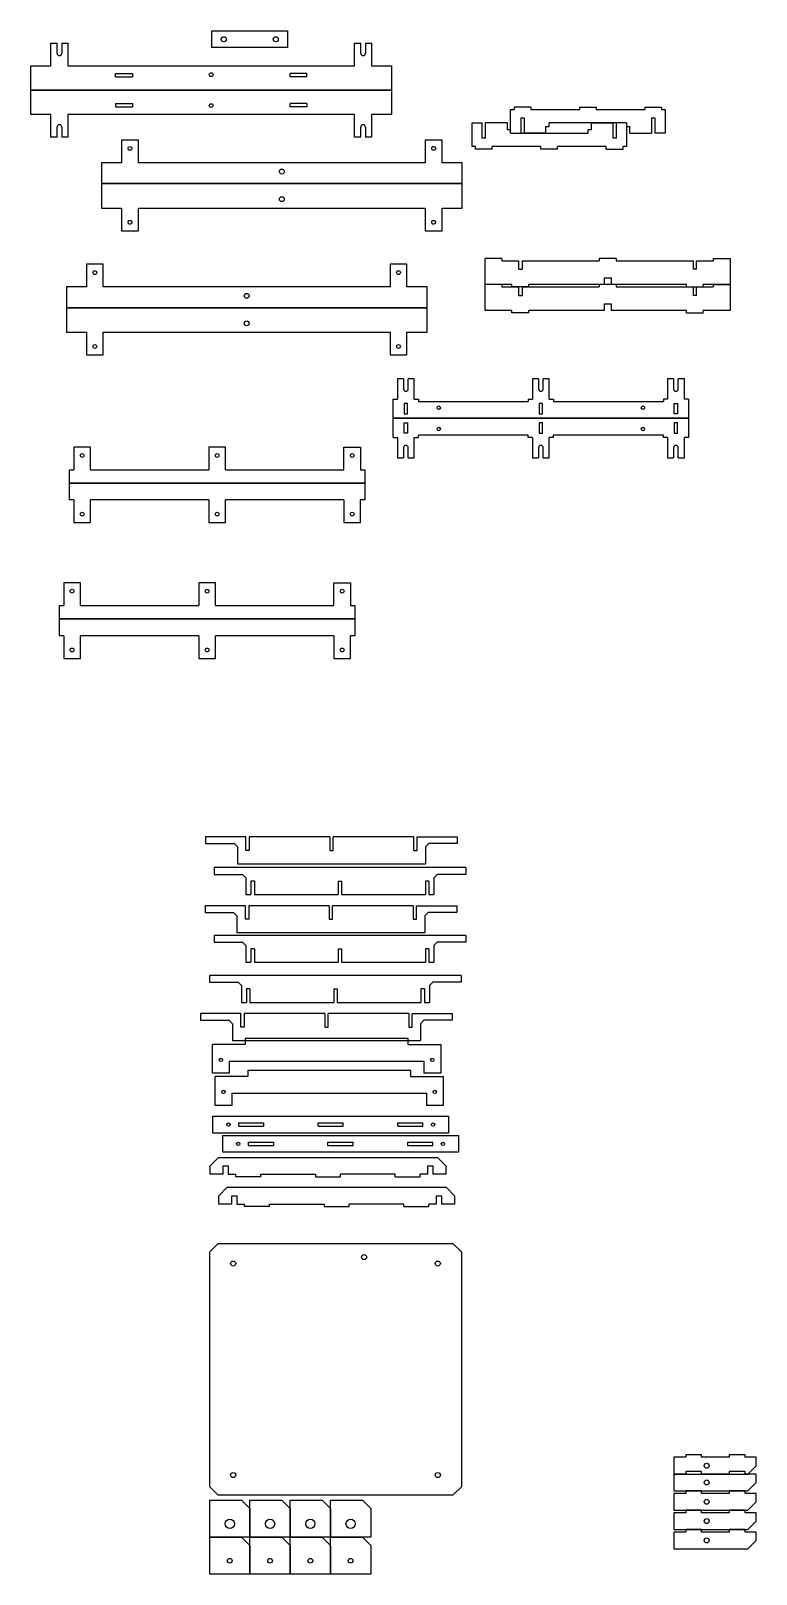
# Model space of a CAD drawing. Header units: millimetres. Extents: x -974 to 1122, y -177 to 977.
# Drawn here: x -355 to 77, y 58 to 977 of the extents above; entities that cross this region are included whole.
import ezdxf

# ---------------------------------------------------------------- set-up
doc = ezdxf.new("R2010")
doc.units = ezdxf.units.MM
for name, color, linetype in [('BED_TOP_PLATE', 7, 'Continuous'), ('BEND_BEAMS_A', 7, 'Continuous'), ('BEND_BEAMS_B', 7, 'Continuous'), ('Default', 7, 'Continuous'), ('LEG_SUPPORT', 7, 'Continuous'), ('LONG_SUPPORT', 7, 'Continuous'), ('SCREW_HOLDER', 7, 'Continuous'), ('SCREW_HOLDER_BOT', 7, 'Continuous'), ('SCREW_PLATE', 7, 'Continuous'), ('SCREW_PLATE_SUPP', 7, 'Continuous'), ('SLIDING_PLATE', 7, 'Continuous'), ('SMALL_SUPPORT', 7, 'Continuous'), ('X_HOLDING_PLATE_', 7, 'Continuous'), ('X_HOLDING_TOP_PL', 7, 'Continuous'), ('X_MIDDLE_PLATE_2', 7, 'Continuous'), ('X_RACK_SUPPORT_P', 7, 'Continuous'), ('Z_HOLDING_PLATE', 7, 'Continuous'), ('Z_HOLDING_TOP_PL', 7, 'Continuous'), ('Z_MIDLDE_PLATE', 7, 'Continuous')]:
    doc.layers.add(name, color=color, linetype=linetype)

# ---------------------------------------------------------------- blocks, each defined once
blk = doc.blocks.new('SE1')
at = {"layer": 'LEG_SUPPORT', "color": 7, "linetype": 'Continuous'}
for p, q in [((28.09, 82.87), (28.09, 72.87)), ((35.09, 82.87), (28.09, 82.87)), ((35.09, 84.37), (35.09, 82.87)), ((44.59, 84.37), (35.09, 84.37)), ((44.59, 82.87), (44.59, 84.37)), ((61.09, 82.87), (44.59, 82.87)), ((70.59, 84.37), (61.09, 84.37)), ((61.09, 84.37), (61.09, 82.87)), ((70.59, 82.87), (70.59, 84.37)), ((77.09, 82.87), (70.59, 82.87)), ((77.09, 77.87), (77.09, 82.87)), ((72.09, 72.87), (77.09, 77.87)), ((28.09, 72.87), (72.09, 72.87))]:
    blk.add_line(p, q, dxfattribs=at)
blk.add_circle((47.59, 77.87), 1.5, dxfattribs=at)
blk = doc.blocks.new('SE24')
at = {"layer": 'BED_TOP_PLATE', "color": 7, "linetype": 'Continuous'}
for p, q in [((-243.64, 254.77), (-248.64, 249.77)), ((-248.64, 109.77), (-248.64, 249.77)), ((-243.64, 254.77), (-103.64, 254.77)), ((-98.64, 249.77), (-103.64, 254.77)), ((-98.64, 249.77), (-98.64, 109.77)), ((-248.64, 109.77), (-243.64, 104.77)), ((-103.64, 104.77), (-243.64, 104.77)), ((-103.64, 104.77), (-98.64, 109.77))]:
    blk.add_line(p, q, dxfattribs=at)
for centre in [(-234.64, 242.77), (-156.63, 246.59), (-112.64, 242.77), (-234.64, 116.77), (-112.64, 116.77)]:
    blk.add_circle(centre, 1.5, dxfattribs=at)
blk = doc.blocks.new('SE25')
at = {"layer": 'SCREW_HOLDER', "color": 7, "linetype": 'Continuous'}
for p, q in [((-248.64, 79.77), (-248.64, 101.77)), ((-248.64, 101.77), (-229.64, 101.77)), ((-224.64, 96.77), (-229.64, 101.77)), ((-224.64, 96.77), (-224.64, 79.77)), ((-224.64, 79.77), (-248.64, 79.77))]:
    blk.add_line(p, q, dxfattribs=at)
blk.add_circle((-236.64, 87.77), 2.75, dxfattribs=at)
blk = doc.blocks.new('SE26')
at = {"layer": 'SCREW_PLATE_SUPP', "color": 7, "linetype": 'Continuous'}
for p, q in [((-243.34, 305.98), (-248.34, 300.98)), ((-243.34, 305.98), (-112.9, 305.98)), ((-107.9, 300.98), (-112.9, 305.98)), ((-248.34, 295.98), (-248.34, 300.98)), ((-240.62, 295.98), (-248.34, 295.98)), ((-240.62, 300.98), (-237.62, 300.98)), ((-240.62, 295.98), (-240.62, 300.98)), ((-237.62, 300.98), (-237.62, 295.98)), ((-237.62, 295.98), (-233.12, 295.98)), ((-233.12, 294.48), (-233.12, 295.98)), ((-218.12, 294.48), (-233.12, 294.48)), ((-218.12, 295.98), (-185.62, 295.98)), ((-218.12, 294.48), (-218.12, 295.98)), ((-185.62, 295.98), (-185.62, 294.48)), ((-185.62, 294.48), (-170.62, 294.48)), ((-170.62, 294.48), (-170.62, 295.98)), ((-138.12, 295.98), (-170.62, 295.98)), ((-138.12, 294.48), (-138.12, 295.98)), ((-138.12, 294.48), (-123.12, 294.48)), ((-118.62, 295.98), (-123.12, 295.98)), ((-123.12, 294.48), (-123.12, 295.98)), ((-118.62, 300.98), (-115.62, 300.98)), ((-118.62, 295.98), (-118.62, 300.98)), ((-115.62, 300.98), (-115.62, 295.98)), ((-107.9, 295.98), (-115.62, 295.98)), ((-107.9, 300.98), (-107.9, 295.98))]:
    blk.add_line(p, q, dxfattribs=at)
blk = doc.blocks.new('SE27')
at = {"layer": 'SLIDING_PLATE', "color": 7, "linetype": 'Continuous'}
for p, q in [((-245.45, 336.99), (-245.45, 354.21)), ((-225.93, 354.21), (-245.45, 354.21)), ((-225.93, 357.99), (-128.96, 357.99)), ((-225.93, 357.99), (-225.93, 354.21)), ((-128.96, 357.99), (-128.96, 354.21)), ((-128.96, 354.21), (-109.45, 354.21)), ((-109.45, 354.21), (-109.45, 336.99)), ((-235.45, 344.21), (-235.45, 336.99)), ((-235.45, 344.21), (-119.45, 344.21)), ((-119.45, 344.21), (-119.45, 336.99)), ((-235.45, 336.99), (-245.45, 336.99)), ((-109.45, 336.99), (-119.45, 336.99))]:
    blk.add_line(p, q, dxfattribs=at)
for centre in [(-240.45, 344.99), (-114.45, 344.99)]:
    blk.add_circle(centre, 1, dxfattribs=at)
blk = doc.blocks.new('SE28')
at = {"layer": 'SCREW_PLATE', "color": 7, "linetype": 'Continuous'}
for p, q in [((-246.73, 320.52), (-246.73, 330.52)), ((-246.73, 330.52), (-106.29, 330.52)), ((-231.51, 326.52), (-231.51, 324.52)), ((-231.51, 326.52), (-216.51, 326.52)), ((-231.51, 324.52), (-216.51, 324.52)), ((-216.51, 326.52), (-216.51, 324.52)), ((-184.01, 324.52), (-184.01, 326.52)), ((-184.01, 326.52), (-169.01, 326.52)), ((-184.01, 324.52), (-169.01, 324.52)), ((-169.01, 324.52), (-169.01, 326.52)), ((-136.5, 324.52), (-136.5, 326.52)), ((-136.5, 326.52), (-121.5, 326.52)), ((-136.5, 324.52), (-121.5, 324.52)), ((-121.5, 324.52), (-121.5, 326.52)), ((-106.29, 330.52), (-106.29, 320.52)), ((-106.29, 320.52), (-246.73, 320.52))]:
    blk.add_line(p, q, dxfattribs=at)
for centre in [(-237.51, 325.52), (-115.51, 325.52)]:
    blk.add_circle(centre, 1, dxfattribs=at)
blk = doc.blocks.new('SE29')
at = {"layer": 'SCREW_HOLDER_BOT', "color": 7, "linetype": 'Continuous'}
for p, q in [((-248.64, 57.77), (-248.64, 79.77)), ((-248.64, 79.77), (-229.64, 79.77)), ((-224.64, 74.77), (-229.64, 79.77)), ((-224.64, 74.77), (-224.64, 57.77)), ((-224.64, 57.77), (-248.64, 57.77))]:
    blk.add_line(p, q, dxfattribs=at)
blk.add_circle((-236.64, 65.77), 1.4, dxfattribs=at)
blk = doc.blocks.new('SE30')
at = {"layer": 'BEND_BEAMS_A', "color": 7, "linetype": 'Continuous'}
for p, q in [((-254.03, 391.64), (-254.03, 387.64)), ((-230.03, 391.64), (-254.03, 391.64)), ((-254.03, 387.64), (-237.03, 387.64)), ((-237.03, 387.64), (-235.03, 385.64)), ((-230.03, 383.64), (-230.03, 391.64)), ((-228.03, 391.64), (-228.03, 383.64)), ((-180.03, 391.64), (-228.03, 391.64)), ((-180.03, 391.64), (-180.03, 383.64)), ((-130.03, 391.64), (-178.03, 391.64)), ((-178.03, 383.64), (-178.03, 391.64)), ((-130.03, 391.64), (-130.03, 383.64)), ((-128.03, 391.64), (-104.03, 391.64)), ((-128.03, 383.64), (-128.03, 391.64)), ((-121.03, 387.64), (-123.03, 385.64)), ((-104.03, 387.64), (-121.03, 387.64)), ((-104.03, 391.64), (-104.03, 387.64)), ((-235.03, 385.64), (-235.03, 375.64)), ((-228.03, 383.64), (-230.03, 383.64)), ((-180.03, 383.64), (-178.03, 383.64)), ((-130.03, 383.64), (-128.03, 383.64)), ((-123.03, 385.64), (-123.03, 375.64)), ((-235.03, 375.64), (-123.03, 375.64))]:
    blk.add_line(p, q, dxfattribs=at)
blk = doc.blocks.new('SE31')
at = {"layer": 'BEND_BEAMS_B', "color": 7, "linetype": 'Continuous'}
for p, q in [((-248.69, 414.33), (-248.69, 410.33)), ((-98.69, 414.33), (-248.69, 414.33)), ((-98.69, 414.33), (-98.69, 410.33)), ((-248.69, 410.33), (-231.69, 410.33)), ((-231.69, 410.33), (-229.69, 408.33)), ((-229.69, 408.33), (-229.69, 398.33)), ((-224.69, 406.33), (-226.69, 406.33)), ((-226.69, 406.33), (-226.69, 398.33)), ((-224.69, 406.33), (-224.69, 398.33)), ((-174.69, 406.33), (-172.69, 406.33)), ((-174.69, 406.33), (-174.69, 398.33)), ((-172.69, 406.33), (-172.69, 398.33)), ((-120.69, 406.33), (-122.69, 406.33)), ((-122.69, 406.33), (-122.69, 398.33)), ((-120.69, 406.33), (-120.69, 398.33)), ((-115.69, 410.33), (-117.69, 408.33)), ((-117.69, 408.33), (-117.69, 398.33)), ((-98.69, 410.33), (-115.69, 410.33)), ((-229.69, 398.33), (-226.69, 398.33)), ((-224.69, 398.33), (-174.69, 398.33)), ((-172.69, 398.33), (-122.69, 398.33)), ((-120.69, 398.33), (-117.69, 398.33))]:
    blk.add_line(p, q, dxfattribs=at)
blk = doc.blocks.new('SE45')
at = {"layer": 'SMALL_SUPPORT', "color": 7, "linetype": 'Continuous'}
for p, q in [((-92.24, 908.13), (-92.24, 922.13)), ((-92.24, 922.13), (-86.24, 922.13)), ((-86.24, 913.13), (-86.24, 922.13)), ((-84.24, 913.13), (-84.24, 922.13)), ((-71.24, 922.13), (-84.24, 922.13)), ((-71.24, 922.13), (-71.24, 918.13)), ((-21.24, 922.13), (-8.24, 922.13)), ((-21.24, 922.13), (-21.24, 918.13)), ((-8.24, 913.13), (-8.24, 922.13)), ((-6.24, 913.13), (-6.24, 922.13)), ((-0.24, 922.13), (-6.24, 922.13)), ((-0.24, 922.13), (-0.24, 908.13)), ((-84.24, 913.13), (-86.24, 913.13)), ((-69.24, 918.13), (-71.24, 918.13)), ((-69.24, 916.13), (-69.24, 918.13)), ((-69.24, 916.13), (-23.24, 916.13)), ((-23.24, 918.13), (-23.24, 916.13)), ((-21.24, 918.13), (-23.24, 918.13)), ((-6.24, 913.13), (-8.24, 913.13)), ((-90.24, 908.13), (-92.24, 908.13)), ((-90.24, 906.63), (-90.24, 908.13)), ((-80.24, 906.63), (-90.24, 906.63)), ((-51.24, 908.13), (-80.24, 908.13)), ((-80.24, 906.63), (-80.24, 908.13)), ((-51.24, 906.63), (-51.24, 908.13)), ((-41.24, 906.63), (-51.24, 906.63)), ((-41.24, 906.63), (-41.24, 908.13)), ((-12.24, 908.13), (-41.24, 908.13)), ((-12.24, 906.63), (-12.24, 908.13)), ((-12.24, 906.63), (-2.24, 906.63)), ((-0.24, 908.13), (-2.24, 908.13)), ((-2.24, 906.63), (-2.24, 908.13))]:
    blk.add_line(p, q, dxfattribs=at)
blk = doc.blocks.new('SE46')
at = {"layer": 'LONG_SUPPORT', "color": 7, "linetype": 'Continuous'}
for p, q in [((-84.45, 810.47), (-84.45, 825.97)), ((-74.45, 825.97), (-84.45, 825.97)), ((-74.45, 825.97), (-74.45, 824.47)), ((-74.45, 824.47), (-64.45, 824.47)), ((-64.45, 819.47), (-64.45, 824.47)), ((-64.45, 819.47), (-62.45, 819.47)), ((-62.45, 824.47), (-16.45, 824.47)), ((-62.45, 824.47), (-62.45, 819.47)), ((-6.45, 825.97), (-16.45, 825.97)), ((-16.45, 825.97), (-16.45, 824.47)), ((-6.45, 825.97), (-6.45, 824.47)), ((-6.45, 824.47), (39.55, 824.47)), ((39.55, 824.47), (39.55, 819.47)), ((41.55, 819.47), (39.55, 819.47)), ((41.55, 824.47), (51.55, 824.47)), ((41.55, 819.47), (41.55, 824.47)), ((51.55, 825.97), (51.55, 824.47)), ((51.55, 825.97), (61.55, 825.97)), ((61.55, 825.97), (61.55, 810.47)), ((-68.45, 810.47), (-84.45, 810.47)), ((-68.45, 808.97), (-68.45, 810.47)), ((-58.45, 808.97), (-68.45, 808.97)), ((-58.45, 808.97), (-58.45, 810.47)), ((-13.47, 810.47), (-58.45, 810.47)), ((-13.47, 814.47), (-13.47, 810.47)), ((-13.47, 814.47), (-9.42, 814.47)), ((-9.42, 814.47), (-9.42, 810.47)), ((35.55, 810.47), (-9.42, 810.47)), ((35.55, 808.97), (35.55, 810.47)), ((35.55, 808.97), (45.55, 808.97)), ((61.55, 810.47), (45.55, 810.47)), ((45.55, 808.97), (45.55, 810.47))]:
    blk.add_line(p, q, dxfattribs=at)
blk = doc.blocks.new('SE47')
at = {"layer": 'X_RACK_SUPPORT_P', "color": 7, "linetype": 'Continuous'}
for p, q in [((-247.27, 967), (-247.27, 977)), ((-247.27, 977), (-202.27, 977)), ((-202.27, 977), (-202.27, 967)), ((-202.27, 967), (-247.27, 967))]:
    blk.add_line(p, q, dxfattribs=at)
for centre in [(-240.27, 972), (-209.27, 972)]:
    blk.add_circle(centre, 1.5, dxfattribs=at)
blk = doc.blocks.new('SE48')
at = {"layer": 'X_HOLDING_PLATE_', "color": 7, "linetype": 'Continuous'}
for p, q in [((-355.24, 927.2), (-355.24, 941.7)), ((-355.24, 941.7), (-140.24, 941.7)), ((-140.24, 941.7), (-140.24, 927.2)), ((-304.74, 933.7), (-304.74, 931.7)), ((-304.74, 933.7), (-294.74, 933.7)), ((-304.74, 931.7), (-294.74, 931.7)), ((-294.74, 933.7), (-294.74, 931.7)), ((-190.74, 933.7), (-200.74, 933.7)), ((-200.74, 931.7), (-200.74, 933.7)), ((-190.74, 931.7), (-200.74, 931.7)), ((-190.74, 933.7), (-190.74, 931.7)), ((-343.24, 927.2), (-355.24, 927.2)), ((-343.24, 913.7), (-343.24, 927.2)), ((-339.64, 913.7), (-339.64, 919.7)), ((-336.84, 919.7), (-336.84, 913.7)), ((-162.24, 927.2), (-333.24, 927.2)), ((-333.24, 927.2), (-333.24, 913.7)), ((-162.24, 913.7), (-162.24, 927.2)), ((-158.64, 913.7), (-158.64, 919.7)), ((-155.84, 919.7), (-155.84, 913.7)), ((-152.24, 927.2), (-152.24, 913.7)), ((-140.24, 927.2), (-152.24, 927.2)), ((-339.64, 913.7), (-343.24, 913.7)), ((-333.24, 913.7), (-336.84, 913.7)), ((-158.64, 913.7), (-162.24, 913.7)), ((-152.24, 913.7), (-155.84, 913.7))]:
    blk.add_line(p, q, dxfattribs=at)
blk.add_circle((-247.74, 932.5), 1.12, dxfattribs=at)
for centre in [(-338.24, 919.7), (-157.24, 919.7)]:
    blk.add_arc(centre, 1.4, 0, 180, dxfattribs=at)
blk = doc.blocks.new('SE51')
at = {"layer": 'Z_HOLDING_TOP_PL', "color": 7, "linetype": 'Continuous'}
for p, q in [((-332.17, 697.59), (-332.17, 707.59)), ((-332.17, 707.59), (-156.17, 707.59)), ((-156.17, 707.59), (-156.17, 697.59)), ((-329.67, 697.59), (-332.17, 697.59)), ((-329.67, 697.59), (-329.67, 684.1)), ((-249.17, 697.59), (-319.67, 697.59)), ((-319.67, 684.1), (-319.67, 697.59)), ((-249.17, 697.59), (-249.17, 684.1)), ((-168.67, 697.59), (-239.17, 697.59)), ((-239.17, 684.1), (-239.17, 697.59)), ((-168.67, 697.59), (-168.67, 684.1)), ((-156.17, 697.59), (-158.67, 697.59)), ((-158.67, 684.1), (-158.67, 697.59)), ((-329.67, 684.1), (-319.67, 684.1)), ((-249.17, 684.1), (-239.17, 684.1)), ((-168.67, 684.1), (-158.67, 684.1))]:
    blk.add_line(p, q, dxfattribs=at)
for centre, radius in [((-324.67, 689.1), 1.13), ((-244.17, 689.1), 1.12), ((-163.67, 689.1), 1.13)]:
    blk.add_circle(centre, radius, dxfattribs=at)
blk = doc.blocks.new('SE52')
at = {"layer": 'Z_MIDLDE_PLATE', "color": 7, "linetype": 'Continuous'}
for p, q in [((-319.67, 729.09), (-329.67, 729.09)), ((-329.67, 729.09), (-329.67, 715.59)), ((-319.67, 715.59), (-319.67, 729.09)), ((-239.17, 729.09), (-249.17, 729.09)), ((-249.17, 729.09), (-249.17, 715.59)), ((-239.17, 715.59), (-239.17, 729.09)), ((-168.67, 729.09), (-158.67, 729.09)), ((-168.67, 715.59), (-168.67, 729.09)), ((-158.67, 729.09), (-158.67, 715.59)), ((-332.17, 707.59), (-332.17, 715.59)), ((-332.17, 715.59), (-329.67, 715.59)), ((-319.67, 715.59), (-249.17, 715.59)), ((-239.17, 715.59), (-168.67, 715.59)), ((-158.67, 715.59), (-156.17, 715.59)), ((-156.17, 715.59), (-156.17, 707.59)), ((-156.17, 707.59), (-332.17, 707.59))]:
    blk.add_line(p, q, dxfattribs=at)
for centre, radius in [((-324.67, 724.09), 1.13), ((-244.17, 724.09), 1.12), ((-163.67, 724.09), 1.13)]:
    blk.add_circle(centre, radius, dxfattribs=at)
blk = doc.blocks.new('SE53')
at = {"layer": 'Z_HOLDING_PLATE', "color": 7, "linetype": 'Continuous'}
for p, q in [((-139.22, 734.71), (-139.22, 746.21)), ((-139.22, 746.21), (36.78, 746.21)), ((36.78, 746.21), (36.78, 734.71)), ((-132.72, 737.46), (-132.72, 743.46)), ((-132.72, 743.46), (-130.72, 743.46)), ((-130.72, 737.46), (-132.72, 737.46)), ((-130.72, 743.46), (-130.72, 737.46)), ((-124.22, 734.71), (-124.22, 736.21)), ((-58.72, 736.21), (-124.22, 736.21)), ((-58.72, 734.71), (-58.72, 736.21)), ((-50.22, 743.46), (-52.22, 743.46)), ((-52.22, 743.46), (-52.22, 737.46)), ((-52.22, 737.46), (-50.22, 737.46)), ((-50.22, 737.46), (-50.22, 743.46)), ((21.78, 736.21), (-43.72, 736.21)), ((-43.72, 734.71), (-43.72, 736.21)), ((21.78, 734.71), (21.78, 736.21)), ((30.28, 743.46), (28.28, 743.46)), ((28.28, 743.46), (28.28, 737.46)), ((28.28, 737.46), (30.28, 737.46)), ((30.28, 737.46), (30.28, 743.46)), ((-139.22, 734.71), (-136.72, 734.71)), ((-136.72, 734.71), (-136.72, 722.71)), ((-133.12, 728.71), (-133.12, 722.71)), ((-130.32, 722.71), (-130.32, 728.71)), ((-126.72, 734.71), (-124.22, 734.71)), ((-126.72, 722.71), (-126.72, 734.71)), ((-56.22, 734.71), (-58.72, 734.71)), ((-56.22, 734.71), (-56.22, 722.71)), ((-52.62, 728.71), (-52.62, 722.71)), ((-49.82, 722.71), (-49.82, 728.71)), ((-43.72, 734.71), (-46.22, 734.71)), ((-46.22, 722.71), (-46.22, 734.71)), ((24.28, 734.71), (21.78, 734.71)), ((24.28, 734.71), (24.28, 722.71)), ((27.88, 728.71), (27.88, 722.71)), ((30.68, 722.71), (30.68, 728.71)), ((36.78, 734.71), (34.28, 734.71)), ((34.28, 722.71), (34.28, 734.71)), ((-136.72, 722.71), (-133.12, 722.71)), ((-130.32, 722.71), (-126.72, 722.71)), ((-56.22, 722.71), (-52.62, 722.71)), ((-49.82, 722.71), (-46.22, 722.71)), ((24.28, 722.71), (27.88, 722.71)), ((30.68, 722.71), (34.28, 722.71))]:
    blk.add_line(p, q, dxfattribs=at)
for centre in [(-112.08, 739.86), (9.63, 739.86)]:
    blk.add_circle(centre, 1, dxfattribs=at)
for centre in [(-131.72, 728.71), (-51.22, 728.71), (29.28, 728.71)]:
    blk.add_arc(centre, 1.4, 0, 180, dxfattribs=at)
blk = doc.blocks.new('SE62')
at = {"layer": 'LEG_SUPPORT', "color": 7, "linetype": 'Continuous'}
for p, q in [((28.09, 94.37), (28.09, 84.37)), ((35.09, 94.37), (28.09, 94.37)), ((35.09, 95.87), (35.09, 94.37)), ((44.59, 95.87), (35.09, 95.87)), ((44.59, 94.37), (44.59, 95.87)), ((61.09, 94.37), (44.59, 94.37)), ((70.59, 95.87), (61.09, 95.87)), ((61.09, 95.87), (61.09, 94.37)), ((70.59, 94.37), (70.59, 95.87)), ((77.09, 94.37), (70.59, 94.37)), ((77.09, 89.37), (77.09, 94.37)), ((28.09, 84.37), (72.09, 84.37)), ((72.09, 84.37), (77.09, 89.37))]:
    blk.add_line(p, q, dxfattribs=at)
blk.add_circle((47.59, 89.37), 1.5, dxfattribs=at)
blk = doc.blocks.new('SE63')
at = {"layer": 'LEG_SUPPORT', "color": 7, "linetype": 'Continuous'}
for p, q in [((28.09, 105.87), (28.09, 95.87)), ((35.09, 105.87), (28.09, 105.87)), ((35.09, 107.37), (35.09, 105.87)), ((44.59, 107.37), (35.09, 107.37)), ((44.59, 105.87), (44.59, 107.37)), ((61.09, 105.87), (44.59, 105.87)), ((70.59, 107.37), (61.09, 107.37)), ((61.09, 107.37), (61.09, 105.87)), ((70.59, 105.87), (70.59, 107.37)), ((77.09, 105.87), (70.59, 105.87)), ((77.09, 100.87), (77.09, 105.87)), ((28.09, 95.87), (72.09, 95.87)), ((72.09, 95.87), (77.09, 100.87))]:
    blk.add_line(p, q, dxfattribs=at)
blk.add_circle((47.59, 100.87), 1.5, dxfattribs=at)
blk = doc.blocks.new('SE64')
at = {"layer": 'LEG_SUPPORT', "color": 7, "linetype": 'Continuous'}
for p, q in [((35.09, 128.87), (35.09, 127.37)), ((44.59, 128.87), (35.09, 128.87)), ((44.59, 127.37), (44.59, 128.87)), ((70.59, 128.87), (61.09, 128.87)), ((61.09, 128.87), (61.09, 127.37)), ((70.59, 127.37), (70.59, 128.87)), ((28.09, 127.37), (28.09, 117.37)), ((35.09, 127.37), (28.09, 127.37)), ((61.09, 127.37), (44.59, 127.37)), ((77.09, 127.37), (70.59, 127.37)), ((72.09, 117.37), (77.09, 122.37)), ((77.09, 122.37), (77.09, 127.37)), ((28.09, 117.37), (72.09, 117.37))]:
    blk.add_line(p, q, dxfattribs=at)
blk.add_circle((47.59, 122.37), 1.5, dxfattribs=at)
blk = doc.blocks.new('SE86')
at = {"layer": 'SCREW_HOLDER', "color": 7, "linetype": 'Continuous'}
for p, q in [((-224.64, 79.77), (-224.64, 101.77)), ((-224.64, 101.77), (-205.64, 101.77)), ((-200.64, 96.77), (-205.64, 101.77)), ((-200.64, 96.77), (-200.64, 79.77)), ((-200.64, 79.77), (-224.64, 79.77))]:
    blk.add_line(p, q, dxfattribs=at)
blk.add_circle((-212.64, 87.77), 2.75, dxfattribs=at)
blk = doc.blocks.new('SE87')
at = {"layer": 'SCREW_HOLDER_BOT', "color": 7, "linetype": 'Continuous'}
for p, q in [((-224.64, 57.77), (-224.64, 79.77)), ((-224.64, 79.77), (-205.64, 79.77)), ((-200.64, 74.77), (-205.64, 79.77)), ((-200.64, 74.77), (-200.64, 57.77)), ((-200.64, 57.77), (-224.64, 57.77))]:
    blk.add_line(p, q, dxfattribs=at)
blk.add_circle((-212.64, 65.77), 1.4, dxfattribs=at)
blk = doc.blocks.new('SE88')
at = {"layer": 'SCREW_HOLDER', "color": 7, "linetype": 'Continuous'}
for p, q in [((-200.64, 79.77), (-200.64, 101.77)), ((-200.64, 101.77), (-181.64, 101.77)), ((-176.64, 96.77), (-181.64, 101.77)), ((-176.64, 96.77), (-176.64, 79.77)), ((-176.64, 79.77), (-200.64, 79.77))]:
    blk.add_line(p, q, dxfattribs=at)
blk.add_circle((-188.64, 87.77), 2.75, dxfattribs=at)
blk = doc.blocks.new('SE89')
at = {"layer": 'SCREW_HOLDER_BOT', "color": 7, "linetype": 'Continuous'}
for p, q in [((-200.64, 57.77), (-200.64, 79.77)), ((-200.64, 79.77), (-181.64, 79.77)), ((-176.64, 74.77), (-181.64, 79.77)), ((-176.64, 74.77), (-176.64, 57.77)), ((-176.64, 57.77), (-200.64, 57.77))]:
    blk.add_line(p, q, dxfattribs=at)
blk.add_circle((-188.64, 65.77), 1.4, dxfattribs=at)
blk = doc.blocks.new('SE90')
at = {"layer": 'SCREW_HOLDER', "color": 7, "linetype": 'Continuous'}
for p, q in [((-176.64, 79.77), (-176.64, 101.77)), ((-176.64, 101.77), (-157.64, 101.77)), ((-152.64, 96.77), (-157.64, 101.77)), ((-152.64, 96.77), (-152.64, 79.77)), ((-152.64, 79.77), (-176.64, 79.77))]:
    blk.add_line(p, q, dxfattribs=at)
blk.add_circle((-164.64, 87.77), 2.75, dxfattribs=at)
blk = doc.blocks.new('SE91')
at = {"layer": 'SCREW_HOLDER_BOT', "color": 7, "linetype": 'Continuous'}
for p, q in [((-176.64, 57.77), (-176.64, 79.77)), ((-176.64, 79.77), (-157.64, 79.77)), ((-152.64, 74.77), (-157.64, 79.77)), ((-152.64, 74.77), (-152.64, 57.77)), ((-152.64, 57.77), (-176.64, 57.77))]:
    blk.add_line(p, q, dxfattribs=at)
blk.add_circle((-164.64, 65.77), 1.4, dxfattribs=at)
blk = doc.blocks.new('SE92')
at = {"layer": 'BEND_BEAMS_A', "color": 7, "linetype": 'Continuous'}
for p, q in [((-251.06, 496.89), (-251.06, 492.89)), ((-227.06, 496.89), (-251.06, 496.89)), ((-227.06, 488.89), (-227.06, 496.89)), ((-225.06, 496.89), (-225.06, 488.89)), ((-177.06, 496.89), (-225.06, 496.89)), ((-177.06, 496.89), (-177.06, 488.89)), ((-127.06, 496.89), (-175.06, 496.89)), ((-175.06, 488.89), (-175.06, 496.89)), ((-127.06, 496.89), (-127.06, 488.89)), ((-125.06, 496.89), (-101.06, 496.89)), ((-125.06, 488.89), (-125.06, 496.89)), ((-101.06, 496.89), (-101.06, 492.89)), ((-251.06, 492.89), (-234.06, 492.89)), ((-234.06, 492.89), (-232.06, 490.89)), ((-232.06, 490.89), (-232.06, 480.89)), ((-225.06, 488.89), (-227.06, 488.89)), ((-177.06, 488.89), (-175.06, 488.89)), ((-127.06, 488.89), (-125.06, 488.89)), ((-118.06, 492.89), (-120.06, 490.89)), ((-120.06, 490.89), (-120.06, 480.89)), ((-101.06, 492.89), (-118.06, 492.89)), ((-232.06, 480.89), (-120.06, 480.89))]:
    blk.add_line(p, q, dxfattribs=at)
blk = doc.blocks.new('SE93')
at = {"layer": 'BEND_BEAMS_B', "color": 7, "linetype": 'Continuous'}
for p, q in [((-246.02, 438.23), (-246.02, 434.23)), ((-96.02, 438.23), (-246.02, 438.23)), ((-246.02, 434.23), (-229.02, 434.23)), ((-229.02, 434.23), (-227.02, 432.23)), ((-227.02, 432.23), (-227.02, 422.23)), ((-113.02, 434.23), (-115.02, 432.23)), ((-115.02, 432.23), (-115.02, 422.23)), ((-96.02, 434.23), (-113.02, 434.23)), ((-96.02, 438.23), (-96.02, 434.23)), ((-222.02, 430.23), (-224.02, 430.23)), ((-224.02, 430.23), (-224.02, 422.23)), ((-222.02, 430.23), (-222.02, 422.23)), ((-172.02, 430.23), (-170.02, 430.23)), ((-172.02, 430.23), (-172.02, 422.23)), ((-170.02, 430.23), (-170.02, 422.23)), ((-118.02, 430.23), (-120.02, 430.23)), ((-120.02, 430.23), (-120.02, 422.23)), ((-118.02, 430.23), (-118.02, 422.23)), ((-227.02, 422.23), (-224.02, 422.23)), ((-222.02, 422.23), (-172.02, 422.23)), ((-170.02, 422.23), (-120.02, 422.23)), ((-118.02, 422.23), (-115.02, 422.23))]:
    blk.add_line(p, q, dxfattribs=at)
blk = doc.blocks.new('SE94')
at = {"layer": 'BEND_BEAMS_A', "color": 7, "linetype": 'Continuous'}
for p, q in [((-251.36, 455.91), (-251.36, 451.91)), ((-227.36, 455.91), (-251.36, 455.91)), ((-251.36, 451.91), (-234.36, 451.91)), ((-234.36, 451.91), (-232.36, 449.91)), ((-227.36, 447.91), (-227.36, 455.91)), ((-225.36, 455.91), (-225.36, 447.91)), ((-177.36, 455.91), (-225.36, 455.91)), ((-177.36, 455.91), (-177.36, 447.91)), ((-127.36, 455.91), (-175.36, 455.91)), ((-175.36, 447.91), (-175.36, 455.91)), ((-127.36, 455.91), (-127.36, 447.91)), ((-125.36, 455.91), (-101.36, 455.91)), ((-125.36, 447.91), (-125.36, 455.91)), ((-118.36, 451.91), (-120.36, 449.91)), ((-101.36, 451.91), (-118.36, 451.91)), ((-101.36, 455.91), (-101.36, 451.91)), ((-232.36, 449.91), (-232.36, 439.91)), ((-225.36, 447.91), (-227.36, 447.91)), ((-177.36, 447.91), (-175.36, 447.91)), ((-127.36, 447.91), (-125.36, 447.91)), ((-120.36, 449.91), (-120.36, 439.91)), ((-232.36, 439.91), (-120.36, 439.91))]:
    blk.add_line(p, q, dxfattribs=at)
blk = doc.blocks.new('SE95')
at = {"layer": 'BEND_BEAMS_B', "color": 7, "linetype": 'Continuous'}
for p, q in [((-246.02, 478.6), (-246.02, 474.6)), ((-96.02, 478.6), (-246.02, 478.6)), ((-96.02, 478.6), (-96.02, 474.6)), ((-246.02, 474.6), (-229.02, 474.6)), ((-229.02, 474.6), (-227.02, 472.6)), ((-227.02, 472.6), (-227.02, 462.6)), ((-222.02, 470.6), (-224.02, 470.6)), ((-224.02, 470.6), (-224.02, 462.6)), ((-222.02, 470.6), (-222.02, 462.6)), ((-172.02, 470.6), (-170.02, 470.6)), ((-172.02, 470.6), (-172.02, 462.6)), ((-170.02, 470.6), (-170.02, 462.6)), ((-118.02, 470.6), (-120.02, 470.6)), ((-120.02, 470.6), (-120.02, 462.6)), ((-118.02, 470.6), (-118.02, 462.6)), ((-113.02, 474.6), (-115.02, 472.6)), ((-115.02, 472.6), (-115.02, 462.6)), ((-96.02, 474.6), (-113.02, 474.6)), ((-227.02, 462.6), (-224.02, 462.6)), ((-222.02, 462.6), (-172.02, 462.6)), ((-170.02, 462.6), (-120.02, 462.6)), ((-118.02, 462.6), (-115.02, 462.6))]:
    blk.add_line(p, q, dxfattribs=at)
blk = doc.blocks.new('SE96')
at = {"layer": 'SLIDING_PLATE', "color": 7, "linetype": 'Continuous'}
for p, q in [((-227.42, 377.07), (-130.46, 377.07)), ((-227.42, 377.07), (-227.42, 373.29)), ((-130.46, 377.07), (-130.46, 373.29)), ((-246.94, 356.07), (-246.94, 373.29)), ((-227.42, 373.29), (-246.94, 373.29)), ((-130.46, 373.29), (-110.94, 373.29)), ((-110.94, 373.29), (-110.94, 356.07)), ((-236.94, 363.29), (-236.94, 356.07)), ((-236.94, 363.29), (-120.94, 363.29)), ((-120.94, 363.29), (-120.94, 356.07)), ((-236.94, 356.07), (-246.94, 356.07)), ((-110.94, 356.07), (-120.94, 356.07))]:
    blk.add_line(p, q, dxfattribs=at)
for centre in [(-241.94, 364.07), (-115.94, 364.07)]:
    blk.add_circle(centre, 1, dxfattribs=at)
blk = doc.blocks.new('SE97')
at = {"layer": 'SCREW_PLATE', "color": 7, "linetype": 'Continuous'}
for p, q in [((-240.84, 309.04), (-240.84, 319.04)), ((-240.84, 319.04), (-100.4, 319.04)), ((-225.62, 315.04), (-225.62, 313.04)), ((-225.62, 315.04), (-210.62, 315.04)), ((-225.62, 313.04), (-210.62, 313.04)), ((-210.62, 315.04), (-210.62, 313.04)), ((-178.12, 313.04), (-178.12, 315.04)), ((-178.12, 315.04), (-163.12, 315.04)), ((-178.12, 313.04), (-163.12, 313.04)), ((-163.12, 313.04), (-163.12, 315.04)), ((-130.62, 313.04), (-130.62, 315.04)), ((-130.62, 315.04), (-115.62, 315.04)), ((-130.62, 313.04), (-115.62, 313.04)), ((-115.62, 313.04), (-115.62, 315.04)), ((-100.4, 319.04), (-100.4, 309.04)), ((-100.4, 309.04), (-240.84, 309.04))]:
    blk.add_line(p, q, dxfattribs=at)
for centre in [(-231.62, 314.04), (-109.62, 314.04)]:
    blk.add_circle(centre, 1, dxfattribs=at)
blk = doc.blocks.new('SE98')
at = {"layer": 'SCREW_PLATE_SUPP', "color": 7, "linetype": 'Continuous'}
for p, q in [((-238.18, 288.19), (-243.18, 283.19)), ((-238.18, 288.19), (-107.74, 288.19)), ((-102.74, 283.19), (-107.74, 288.19)), ((-243.18, 278.19), (-243.18, 283.19)), ((-235.46, 278.19), (-243.18, 278.19)), ((-235.46, 283.19), (-232.46, 283.19)), ((-235.46, 278.19), (-235.46, 283.19)), ((-232.46, 283.19), (-232.46, 278.19)), ((-232.46, 278.19), (-227.97, 278.19)), ((-227.97, 276.69), (-227.97, 278.19)), ((-212.97, 276.69), (-227.97, 276.69)), ((-212.97, 278.19), (-180.46, 278.19)), ((-212.97, 276.69), (-212.97, 278.19)), ((-180.46, 278.19), (-180.46, 276.69)), ((-180.46, 276.69), (-165.46, 276.69)), ((-165.46, 276.69), (-165.46, 278.19)), ((-132.96, 278.19), (-165.46, 278.19)), ((-132.96, 276.69), (-132.96, 278.19)), ((-132.96, 276.69), (-117.96, 276.69)), ((-113.46, 278.19), (-117.96, 278.19)), ((-117.96, 276.69), (-117.96, 278.19)), ((-113.46, 283.19), (-110.46, 283.19)), ((-113.46, 278.19), (-113.46, 283.19)), ((-110.46, 283.19), (-110.46, 278.19)), ((-102.74, 278.19), (-110.46, 278.19)), ((-102.74, 283.19), (-102.74, 278.19))]:
    blk.add_line(p, q, dxfattribs=at)
blk = doc.blocks.new('SE99')
at = {"layer": 'X_HOLDING_PLATE_', "color": 7, "linetype": 'Continuous'}
for p, q in [((-343.24, 956.2), (-343.24, 969.7)), ((-343.24, 969.7), (-339.64, 969.7)), ((-339.64, 963.7), (-339.64, 969.7)), ((-336.84, 969.7), (-333.24, 969.7)), ((-336.84, 969.7), (-336.84, 963.7)), ((-333.24, 969.7), (-333.24, 956.2)), ((-162.24, 956.2), (-162.24, 969.7)), ((-162.24, 969.7), (-158.64, 969.7)), ((-158.64, 963.7), (-158.64, 969.7)), ((-155.84, 969.7), (-152.24, 969.7)), ((-155.84, 969.7), (-155.84, 963.7)), ((-152.24, 969.7), (-152.24, 956.2)), ((-355.24, 956.2), (-343.24, 956.2)), ((-355.24, 941.7), (-355.24, 956.2)), ((-333.24, 956.2), (-162.24, 956.2)), ((-152.24, 956.2), (-140.24, 956.2)), ((-140.24, 956.2), (-140.24, 941.7)), ((-304.74, 949.7), (-304.74, 951.7)), ((-304.74, 951.7), (-294.74, 951.7)), ((-304.74, 949.7), (-294.74, 949.7)), ((-294.74, 951.7), (-294.74, 949.7)), ((-190.74, 951.7), (-200.74, 951.7)), ((-200.74, 949.7), (-200.74, 951.7)), ((-190.74, 949.7), (-200.74, 949.7)), ((-190.74, 949.7), (-190.74, 951.7)), ((-140.24, 941.7), (-355.24, 941.7))]:
    blk.add_line(p, q, dxfattribs=at)
blk.add_circle((-247.74, 950.89), 1.12, dxfattribs=at)
for centre in [(-338.24, 963.7), (-157.24, 963.7)]:
    blk.add_arc(centre, 1.4, 180, 0, dxfattribs=at)
blk = doc.blocks.new('SE100')
at = {"layer": 'SMALL_SUPPORT', "color": 7, "linetype": 'Continuous'}
for p, q in [((-69.24, 916.13), (-69.24, 930.13)), ((-69.24, 930.13), (-67.24, 930.13)), ((-57.24, 931.63), (-67.24, 931.63)), ((-67.24, 931.63), (-67.24, 930.13)), ((-57.24, 931.63), (-57.24, 930.13)), ((-57.24, 930.13), (-28.24, 930.13)), ((-28.24, 931.63), (-28.24, 930.13)), ((-28.24, 931.63), (-18.24, 931.63)), ((-18.24, 931.63), (-18.24, 930.13)), ((-18.24, 930.13), (10.76, 930.13)), ((10.76, 931.63), (10.76, 930.13)), ((10.76, 931.63), (20.76, 931.63)), ((20.76, 931.63), (20.76, 930.13)), ((20.76, 930.13), (22.76, 930.13)), ((22.76, 930.13), (22.76, 916.13)), ((-63.24, 925.13), (-63.24, 916.13)), ((-63.24, 925.13), (-61.24, 925.13)), ((-61.24, 925.13), (-61.24, 916.13)), ((-48.24, 916.13), (-48.24, 920.13)), ((-48.24, 920.13), (-46.24, 920.13)), ((-0.24, 922.13), (-46.24, 922.13)), ((-46.24, 920.13), (-46.24, 922.13)), ((-0.24, 922.13), (-0.24, 920.13)), ((-0.24, 920.13), (1.76, 920.13)), ((1.76, 916.13), (1.76, 920.13)), ((14.76, 925.13), (14.76, 916.13)), ((14.76, 925.13), (16.76, 925.13)), ((16.76, 925.13), (16.76, 916.13)), ((-69.24, 916.13), (-63.24, 916.13)), ((-48.24, 916.13), (-61.24, 916.13)), ((1.76, 916.13), (14.76, 916.13)), ((22.76, 916.13), (16.76, 916.13))]:
    blk.add_line(p, q, dxfattribs=at)
blk = doc.blocks.new('SE101')
at = {"layer": 'LONG_SUPPORT', "color": 7, "linetype": 'Continuous'}
for p, q in [((-84.45, 825.97), (-84.45, 841.47)), ((-74.45, 841.47), (-84.45, 841.47)), ((-74.45, 841.47), (-74.45, 839.97)), ((-74.45, 839.97), (-64.45, 839.97)), ((-64.45, 834.97), (-64.45, 839.97)), ((-62.45, 839.97), (-16.45, 839.97)), ((-62.45, 839.97), (-62.45, 834.97)), ((-6.45, 841.47), (-16.45, 841.47)), ((-16.45, 841.47), (-16.45, 839.97)), ((-6.45, 841.47), (-6.45, 839.97)), ((-6.45, 839.97), (39.55, 839.97)), ((39.55, 839.97), (39.55, 834.97)), ((41.55, 839.97), (51.55, 839.97)), ((41.55, 834.97), (41.55, 839.97)), ((51.55, 841.47), (51.55, 839.97)), ((51.55, 841.47), (61.55, 841.47)), ((61.55, 841.47), (61.55, 825.97)), ((-64.45, 834.97), (-62.45, 834.97)), ((-13.47, 829.97), (-13.47, 825.97)), ((-13.47, 829.97), (-9.42, 829.97)), ((-9.42, 829.97), (-9.42, 825.97)), ((41.55, 834.97), (39.55, 834.97)), ((-68.45, 825.97), (-84.45, 825.97)), ((-68.45, 824.47), (-68.45, 825.97)), ((-58.45, 824.47), (-68.45, 824.47)), ((-58.45, 824.47), (-58.45, 825.97)), ((-13.47, 825.97), (-58.45, 825.97)), ((35.55, 825.97), (-9.42, 825.97)), ((35.55, 824.47), (35.55, 825.97)), ((35.55, 824.47), (45.55, 824.47)), ((61.55, 825.97), (45.55, 825.97)), ((45.55, 824.47), (45.55, 825.97))]:
    blk.add_line(p, q, dxfattribs=at)
blk = doc.blocks.new('SE109')
at = {"layer": 'Z_HOLDING_TOP_PL', "color": 7, "linetype": 'Continuous'}
for p, q in [((-338.17, 616.73), (-338.17, 626.73)), ((-338.17, 626.73), (-162.17, 626.73)), ((-162.17, 626.73), (-162.17, 616.73)), ((-335.67, 616.73), (-338.17, 616.73)), ((-335.67, 616.73), (-335.67, 603.24)), ((-255.17, 616.73), (-325.67, 616.73)), ((-325.67, 603.24), (-325.67, 616.73)), ((-255.17, 616.73), (-255.17, 603.24)), ((-174.67, 616.73), (-245.17, 616.73)), ((-245.17, 603.24), (-245.17, 616.73)), ((-174.67, 616.73), (-174.67, 603.24)), ((-162.17, 616.73), (-164.67, 616.73)), ((-164.67, 603.24), (-164.67, 616.73)), ((-335.67, 603.24), (-325.67, 603.24)), ((-255.17, 603.24), (-245.17, 603.24)), ((-174.67, 603.24), (-164.67, 603.24))]:
    blk.add_line(p, q, dxfattribs=at)
for centre, radius in [((-330.67, 608.24), 1.13), ((-250.17, 608.24), 1.12), ((-169.67, 608.24), 1.13)]:
    blk.add_circle(centre, radius, dxfattribs=at)
blk = doc.blocks.new('SE110')
at = {"layer": 'Z_MIDLDE_PLATE', "color": 7, "linetype": 'Continuous'}
for p, q in [((-325.67, 648.23), (-335.67, 648.23)), ((-335.67, 648.23), (-335.67, 634.73)), ((-325.67, 634.73), (-325.67, 648.23)), ((-245.17, 648.23), (-255.17, 648.23)), ((-255.17, 648.23), (-255.17, 634.73)), ((-245.17, 634.73), (-245.17, 648.23)), ((-174.67, 648.23), (-164.67, 648.23)), ((-174.67, 634.73), (-174.67, 648.23)), ((-164.67, 648.23), (-164.67, 634.73)), ((-338.17, 626.73), (-338.17, 634.73)), ((-338.17, 634.73), (-335.67, 634.73)), ((-325.67, 634.73), (-255.17, 634.73)), ((-245.17, 634.73), (-174.67, 634.73)), ((-164.67, 634.73), (-162.17, 634.73)), ((-162.17, 634.73), (-162.17, 626.73)), ((-162.17, 626.73), (-338.17, 626.73))]:
    blk.add_line(p, q, dxfattribs=at)
for centre, radius in [((-330.67, 643.23), 1.13), ((-250.17, 643.23), 1.12), ((-169.67, 643.23), 1.13)]:
    blk.add_circle(centre, radius, dxfattribs=at)
blk = doc.blocks.new('SE111')
at = {"layer": 'Z_HOLDING_PLATE', "color": 7, "linetype": 'Continuous'}
for p, q in [((-136.72, 769.71), (-136.72, 757.71)), ((-133.12, 769.71), (-136.72, 769.71)), ((-133.12, 769.71), (-133.12, 763.71)), ((-130.32, 763.71), (-130.32, 769.71)), ((-126.72, 769.71), (-130.32, 769.71)), ((-126.72, 757.71), (-126.72, 769.71)), ((-56.22, 769.71), (-56.22, 757.71)), ((-52.62, 769.71), (-56.22, 769.71)), ((-52.62, 769.71), (-52.62, 763.71)), ((-49.82, 763.71), (-49.82, 769.71)), ((-46.22, 769.71), (-49.82, 769.71)), ((-46.22, 757.71), (-46.22, 769.71)), ((24.28, 769.71), (24.28, 757.71)), ((27.88, 769.71), (24.28, 769.71)), ((27.88, 769.71), (27.88, 763.71)), ((30.68, 763.71), (30.68, 769.71)), ((34.28, 769.71), (30.68, 769.71)), ((34.28, 757.71), (34.28, 769.71)), ((-139.22, 746.21), (-139.22, 757.71)), ((-139.22, 757.71), (-136.72, 757.71)), ((-130.72, 754.96), (-132.72, 754.96)), ((-132.72, 754.96), (-132.72, 748.96)), ((-130.72, 748.96), (-130.72, 754.96)), ((-126.72, 757.71), (-124.22, 757.71)), ((-124.22, 757.71), (-124.22, 756.21)), ((-124.22, 756.21), (-58.72, 756.21)), ((-58.72, 757.71), (-58.72, 756.21)), ((-58.72, 757.71), (-56.22, 757.71)), ((-50.22, 754.96), (-52.22, 754.96)), ((-52.22, 754.96), (-52.22, 748.96)), ((-50.22, 748.96), (-50.22, 754.96)), ((-46.22, 757.71), (-43.72, 757.71)), ((-43.72, 757.71), (-43.72, 756.21)), ((-43.72, 756.21), (21.78, 756.21)), ((21.78, 757.71), (21.78, 756.21)), ((24.28, 757.71), (21.78, 757.71)), ((28.28, 748.96), (28.28, 754.96)), ((28.28, 754.96), (30.28, 754.96)), ((30.28, 754.96), (30.28, 748.96)), ((36.78, 757.71), (34.28, 757.71)), ((36.78, 757.71), (36.78, 746.21)), ((36.78, 746.21), (-139.22, 746.21)), ((-132.72, 748.96), (-130.72, 748.96)), ((-52.22, 748.96), (-50.22, 748.96)), ((30.28, 748.96), (28.28, 748.96))]:
    blk.add_line(p, q, dxfattribs=at)
for centre in [(-112.08, 752.56), (9.63, 752.56)]:
    blk.add_circle(centre, 1, dxfattribs=at)
for centre in [(-131.72, 763.71), (-51.22, 763.71), (29.28, 763.71)]:
    blk.add_arc(centre, 1.4, 180, 0, dxfattribs=at)
blk = doc.blocks.new('SE112')
at = {"layer": 'LEG_SUPPORT', "color": 7, "linetype": 'Continuous'}
for p, q in [((28.09, 117.37), (28.09, 107.37)), ((35.09, 117.37), (28.09, 117.37)), ((35.09, 118.87), (35.09, 117.37)), ((44.59, 118.87), (35.09, 118.87)), ((44.59, 117.37), (44.59, 118.87)), ((61.09, 117.37), (44.59, 117.37)), ((70.59, 118.87), (61.09, 118.87)), ((61.09, 118.87), (61.09, 117.37)), ((70.59, 117.37), (70.59, 118.87)), ((77.09, 117.37), (70.59, 117.37)), ((72.09, 107.37), (77.09, 112.37)), ((77.09, 112.37), (77.09, 117.37)), ((28.09, 107.37), (72.09, 107.37))]:
    blk.add_line(p, q, dxfattribs=at)
blk.add_circle((47.59, 112.37), 1.5, dxfattribs=at)
blk = doc.blocks.new('SE125')
at = {"layer": 'X_MIDDLE_PLATE_2', "color": 7, "linetype": 'Continuous'}
for p, q in [((-291.15, 911.99), (-301.15, 911.99)), ((-301.15, 911.99), (-301.15, 898.49)), ((-291.15, 898.49), (-291.15, 911.99)), ((-110.15, 911.99), (-120.15, 911.99)), ((-120.15, 911.99), (-120.15, 898.49)), ((-110.15, 898.49), (-110.15, 911.99)), ((-313.15, 898.49), (-313.15, 885.99)), ((-301.15, 898.49), (-313.15, 898.49)), ((-120.15, 898.49), (-291.15, 898.49)), ((-98.15, 898.49), (-110.15, 898.49)), ((-98.15, 885.99), (-98.15, 898.49)), ((-313.15, 885.99), (-98.15, 885.99))]:
    blk.add_line(p, q, dxfattribs=at)
for centre, radius in [((-296.15, 906.99), 1.12), ((-115.15, 906.99), 1.13), ((-205.65, 893.19), 1.45)]:
    blk.add_circle(centre, radius, dxfattribs=at)
blk = doc.blocks.new('SE126')
at = {"layer": 'X_HOLDING_TOP_PL', "color": 7, "linetype": 'Continuous'}
for p, q in [((-98.15, 885.99), (-313.15, 885.99)), ((-313.15, 885.99), (-313.15, 871.49)), ((-98.15, 871.49), (-98.15, 885.99)), ((-313.15, 871.49), (-301.15, 871.49)), ((-301.15, 871.49), (-301.15, 857.99)), ((-291.15, 871.49), (-120.15, 871.49)), ((-291.15, 857.99), (-291.15, 871.49)), ((-120.15, 871.49), (-120.15, 857.99)), ((-110.15, 871.49), (-98.15, 871.49)), ((-110.15, 857.99), (-110.15, 871.49)), ((-301.15, 857.99), (-291.15, 857.99)), ((-120.15, 857.99), (-110.15, 857.99))]:
    blk.add_line(p, q, dxfattribs=at)
for centre, radius in [((-205.65, 876.79), 1.45), ((-296.15, 862.99), 1.13), ((-115.15, 862.99), 1.12)]:
    blk.add_circle(centre, radius, dxfattribs=at)
blk = doc.blocks.new('SE127')
at = {"layer": 'X_MIDDLE_PLATE_2', "color": 7, "linetype": 'Continuous'}
for p, q in [((-312.08, 838.01), (-322.08, 838.01)), ((-322.08, 838.01), (-322.08, 824.51)), ((-312.08, 824.51), (-312.08, 838.01)), ((-131.08, 838.01), (-141.08, 838.01)), ((-141.08, 838.01), (-141.08, 824.51)), ((-131.08, 824.51), (-131.08, 838.01)), ((-334.08, 824.51), (-334.08, 812.01)), ((-322.08, 824.51), (-334.08, 824.51)), ((-141.08, 824.51), (-312.08, 824.51)), ((-119.08, 824.51), (-131.08, 824.51)), ((-119.08, 812.01), (-119.08, 824.51)), ((-334.08, 812.01), (-119.08, 812.01))]:
    blk.add_line(p, q, dxfattribs=at)
for centre, radius in [((-317.08, 833.01), 1.12), ((-136.08, 833.01), 1.13), ((-226.58, 819.2), 1.45)]:
    blk.add_circle(centre, radius, dxfattribs=at)
blk = doc.blocks.new('SE128')
at = {"layer": 'X_HOLDING_TOP_PL', "color": 7, "linetype": 'Continuous'}
for p, q in [((-119.08, 812.01), (-334.08, 812.01)), ((-334.08, 812.01), (-334.08, 797.51)), ((-119.08, 797.51), (-119.08, 812.01)), ((-334.08, 797.51), (-322.08, 797.51)), ((-322.08, 797.51), (-322.08, 784.01)), ((-312.08, 797.51), (-141.08, 797.51)), ((-312.08, 784.01), (-312.08, 797.51)), ((-141.08, 797.51), (-141.08, 784.01)), ((-131.08, 797.51), (-119.08, 797.51)), ((-131.08, 784.01), (-131.08, 797.51)), ((-322.08, 784.01), (-312.08, 784.01)), ((-141.08, 784.01), (-131.08, 784.01))]:
    blk.add_line(p, q, dxfattribs=at)
for centre, radius in [((-226.58, 802.81), 1.45), ((-317.08, 789.01), 1.13), ((-136.08, 789.01), 1.12)]:
    blk.add_circle(centre, radius, dxfattribs=at)

msp = doc.modelspace()

# ---------------------------------------------------------------- block references
at = {"layer": 'Default'}
for name in ['SE47', 'SE99', 'SE48', 'SE100', 'SE45', 'SE125', 'SE126', 'SE127', 'SE101', 'SE46', 'SE128', 'SE111', 'SE53', 'SE52', 'SE51', 'SE110', 'SE109', 'SE92', 'SE95', 'SE94', 'SE93', 'SE31', 'SE30', 'SE96', 'SE27', 'SE28', 'SE97', 'SE26', 'SE98', 'SE24', 'SE64', 'SE112', 'SE25', 'SE86', 'SE88', 'SE90', 'SE63', 'SE62', 'SE1', 'SE29', 'SE87', 'SE89', 'SE91']:
    msp.add_blockref(name, (0, 0), dxfattribs=at)

doc.saveas('drawing.dxf')
